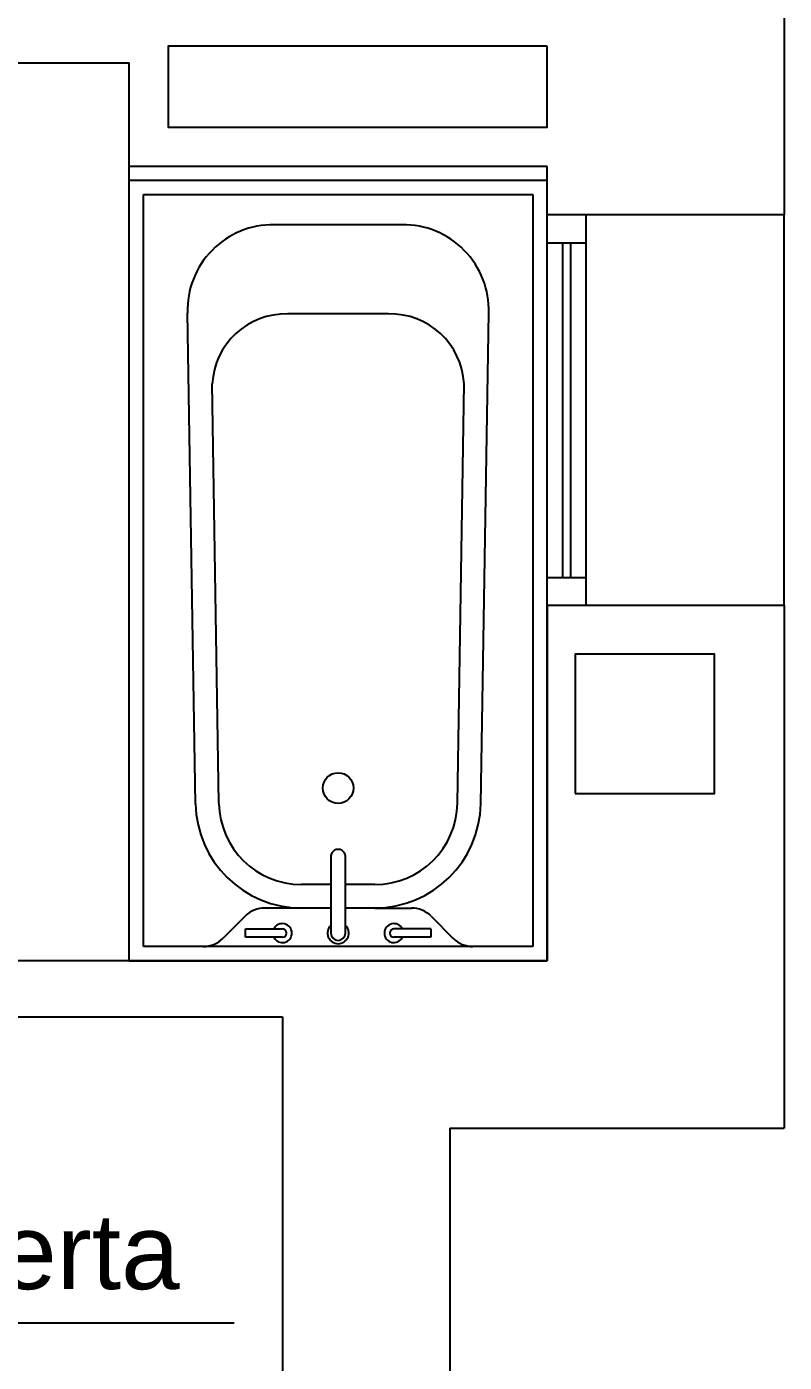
# Model space of a CAD drawing. Header units: millimetres. Extents: x 441156 to 441876, y 4514765 to 4515211.
# Drawn here: x 441349.424 to 441350.782, y 4515146.518 to 4515148.913 of the extents above; entities that cross this region are included whole.
import ezdxf

# ---------------------------------------------------------------- set-up
doc = ezdxf.new("R2010")
doc.units = ezdxf.units.MM
doc.layers.add('01_mono PRIMERA', color=2, linetype='Continuous')
doc.layers.add('01_textos', color=7, linetype='Continuous')
doc.styles.add('NIEVES2', font='sanss___.ttf')

# ---------------------------------------------------------------- blocks, each defined once
blk = doc.blocks.new('A$C065C7C63')
at = {"layer": '01_mono PRIMERA', "color": 254}
for p, q in [((18.3072, 13.1, 0), (18.3072, 9.0425, 0)), ((15.4322, 9.315, 0), (17.1322, 9.315, 0)), ((17.1322, 9.13, 0), (17.1322, 9.315, 0)), ((17.1322, 9.105, 0), (17.1322, 9.13, 0)), ((17.1322, 9.13, 0), (17.8822, 9.13, 0)), ((17.1322, 9.105, 0), (17.1322, 9.13, 0)), ((17.8822, 9.0425, 0), (17.8822, 9.13, 0)), ((17.1322, 7.705, 0), (17.1322, 9.105, 0)), ((17.1322, 9.105, 0), (17.8822, 9.105, 0)), ((17.8822, 7.705, 0), (17.8822, 9.105, 0)), ((17.1582, 7.731, 0), (17.1582, 9.079, 0)), ((17.1582, 9.079, 0), (17.8562, 9.079, 0)), ((17.8562, 9.079, 0), (17.8562, 7.731, 0)), ((18.3072, 9.0425, 0), (17.8822, 9.0425, 0)), ((17.8822, 8.3425, 0), (17.8822, 9.0425, 0)), ((17.9522, 8.3425, 0), (17.9522, 9.0425, 0)), ((18.3072, 8.3425, 0), (18.3072, 9.0425, 0)), ((17.6219, 9.025, 0), (17.3926, 9.025, 0)), ((17.8822, 8.9925, 0), (17.9522, 8.9925, 0)), ((17.9102, 8.3925, 0), (17.9102, 8.9925, 0)), ((17.9242, 8.3925, 0), (17.9242, 8.9925, 0)), ((17.2515, 7.9869, 0), (17.2371, 8.8668, 0)), ((17.5976, 8.865, 0), (17.4168, 8.865, 0)), ((17.7629, 7.9869, 0), (17.7773, 8.8668, 0)), ((17.2935, 7.9878, 0), (17.2815, 8.7395, 0)), ((17.721, 7.9878, 0), (17.733, 8.7395, 0)), ((17.8822, 8.3925, 0), (17.9522, 8.3925, 0)), ((18.3072, 8.3425, 0), (17.8822, 8.3425, 0)), ((17.8822, 8.3425, 0), (17.8822, 7.705, 0)), ((18.3072, 8.3425, 0), (18.3072, 7.405, 0)), ((17.4942, 7.8927, 0), (17.4942, 7.755, 0)), ((17.5202, 7.755, 0), (17.5202, 7.8927, 0)), ((17.4942, 7.842, 0), (17.4415, 7.842, 0)), ((17.573, 7.842, 0), (17.5202, 7.842, 0)), ((17.3406, 7.7855, 0), (17.3008, 7.7457, 0)), ((17.4415, 7.8, 0), (17.3759, 7.8, 0)), ((17.4942, 7.8, 0), (17.4415, 7.8, 0)), ((17.573, 7.8, 0), (17.5202, 7.8, 0)), ((17.573, 7.8, 0), (17.6386, 7.8, 0)), ((17.6739, 7.7854, 0), (17.7136, 7.7456, 0)), ((17.3412, 7.7625, 0), (17.4072, 7.7625, 0)), ((17.3412, 7.7475, 0), (17.3412, 7.7625, 0)), ((17.6732, 7.7625, 0), (17.6072, 7.7625, 0)), ((17.6732, 7.7625, 0), (17.6732, 7.7475, 0)), ((17.4072, 7.7475, 0), (17.3412, 7.7475, 0)), ((17.6732, 7.7475, 0), (17.6072, 7.7475, 0)), ((17.8562, 7.731, 0), (17.1582, 7.731, 0)), ((17.8822, 7.705, 0), (15.4322, 7.705, 0)), ((17.1322, 7.705, 0), (17.8822, 7.705, 0)), ((13.7774, 7.605, 0), (17.4072, 7.605, 0)), ((17.7072, 7.405, 0), (17.7072, 4.63, 0)), ((17.7072, 7.405, 0), (18.3072, 7.405, 0))]:
    blk.add_line(p, q, dxfattribs=at)
at = {"layer": '01_mono PRIMERA', "color": 254, "elevation": 0}
blk.add_lwpolyline([(17.8822, 9.345), (17.2022, 9.345), (17.2022, 9.2), (17.8822, 9.2)], close=True, dxfattribs=at)
at = {"layer": '01_mono PRIMERA', "color": 254}
blk.add_lwpolyline([(17.9322, 8.005), (18.1822, 8.005), (18.1822, 8.255), (17.9322, 8.255), (17.9322, 8.005)], close=True, dxfattribs=at)
blk.add_lwpolyline([(17.4072, 7.605), (17.4072, 5.055), (17.2822, 5.055), (17.2822, 4.93), (16.1072, 4.93)], dxfattribs=at)
blk.add_circle((17.5072, 8.015, 0), 0.0275, dxfattribs=at)
for centre, radius, start, end in [((17.3907, 8.8713, 0), 0.1537, 89.317, 181.6763), ((17.6237, 8.8713, 0), 0.1537, 358.3237, 90.683), ((17.4136, 8.7327, 0), 0.1323, 88.598, 177.0747), ((17.6008, 8.7327, 0), 0.1323, 2.9253, 91.402), ((17.4415, 7.99, 0), 0.19, 180.9751, 270), ((17.4415, 7.99, 0), 0.148, 180.921, 270), ((17.573, 7.99, 0), 0.148, 270, 359.1455), ((17.573, 7.99, 0), 0.1899, 270, 359.0868), ((17.3759, 7.75, 0), 0.05, 90, 134.8463), ((17.6386, 7.75, 0), 0.05, 45, 90), ((17.4072, 7.755, 0), 0.017, 206.179, 153.821), ((17.4072, 7.755, 0), 0.0075, 270, 90), ((17.5072, 7.755, 0), 0.019, 133.1736, 46.8264), ((17.6072, 7.755, 0), 0.017, 26.179, 333.821), ((17.6072, 7.755, 0), 0.0075, 90, 270), ((17.2654, 7.781, 0), 0.05, 270, 315.0092), ((17.5072, 7.755, 0), 0.013, 180, 360), ((17.749, 7.781, 0), 0.05, 225.0032, 270)]:
    blk.add_arc(centre, radius, start, end, dxfattribs=at)
blk.add_ellipse((17.5072, 7.8927, 0), major_axis=(0.013, 0), ratio=0.955769, start_param=0, end_param=3.141593, dxfattribs=at)

msp = doc.modelspace()

# ---------------------------------------------------------------- linework, layer by layer
at = {"layer": '01_textos'}
msp.add_line((441348.2649064, 4515146.58895737, -0.00000053), (441349.7958652, 4515146.58895737, -0.00000053), dxfattribs=at)

# ---------------------------------------------------------------- block references
at = {"layer": '01_mono PRIMERA'}
msp.add_blockref('A$C065C7C63', (441332.47527523, 4515139.53285721), dxfattribs=at)

# ---------------------------------------------------------------- texts
at = {"layer": '01_textos', "style": 'NIEVES2'}
msp.add_text('Sube a Cubierta', height=0.135, rotation=0.00000008, dxfattribs=at).set_placement((441348.33523387, 4515146.64951282, -0.00000053))

doc.saveas('drawing.dxf')
